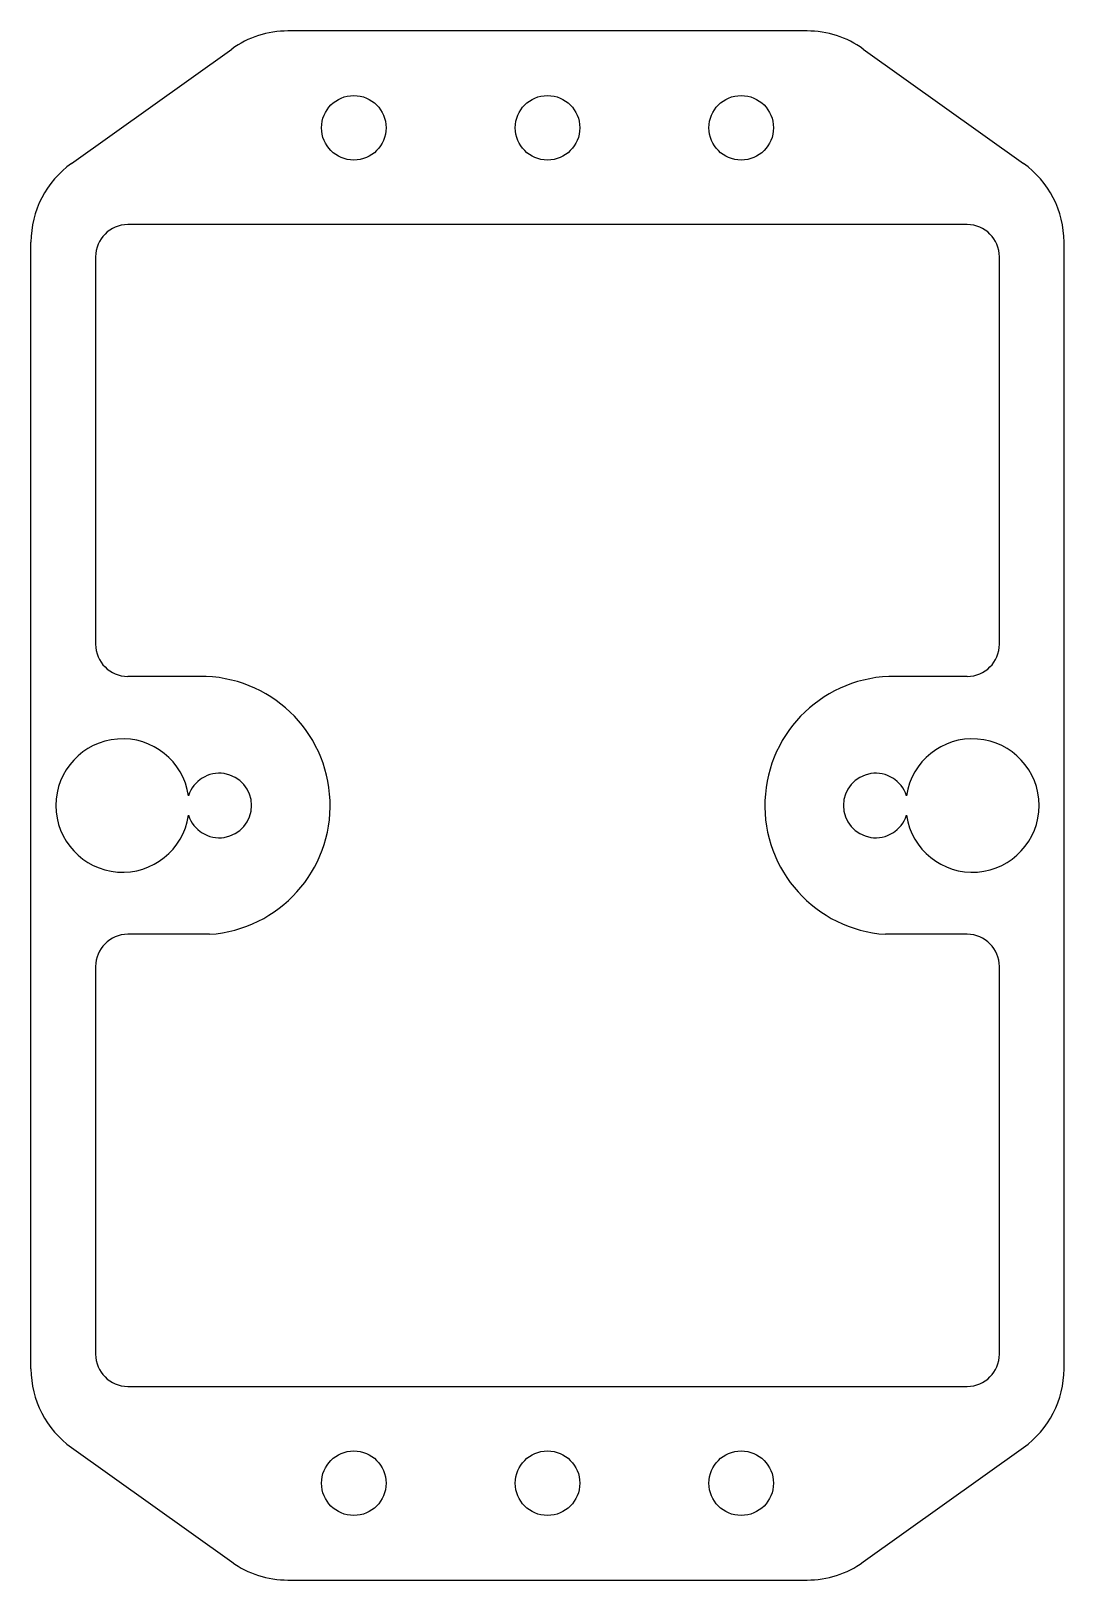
# Model space of a CAD drawing. Header units: millimetres. Extents: x 13.1 to 61.1, y 219.9 to 291.9.
import ezdxf

# ---------------------------------------------------------------- set-up
doc = ezdxf.new("R2010")
doc.units = ezdxf.units.MM
doc.layers.add('Default', color=7, linetype='Continuous')

msp = doc.modelspace()

# ---------------------------------------------------------------- linework, layer by layer
at = {"layer": 'Default', "color": 7, "linetype": 'Continuous'}
for p, q in [((49.191, 291.913), (25.075, 291.913)), ((15.017, 285.759), (22.459, 291.075)), ((51.806, 291.075), (59.248, 285.759)), ((56.633, 282.913), (17.633, 282.913)), ((13.133, 229.73), (13.133, 282.098)), ((61.133, 229.73), (61.133, 282.098)), ((16.133, 281.413), (16.133, 263.413)), ((58.133, 263.413), (58.133, 281.413)), ((21.093, 261.913), (17.633, 261.913)), ((56.633, 261.913), (53.172, 261.913)), ((21.433, 249.927), (17.633, 249.927)), ((56.633, 249.927), (52.833, 249.927)), ((16.133, 248.427), (16.133, 230.414)), ((58.133, 230.414), (58.133, 248.427)), ((17.633, 228.914), (56.633, 228.914)), ((15.017, 226.068), (22.459, 220.752)), ((51.806, 220.752), (59.248, 226.068)), ((25.075, 219.914), (49.191, 219.914))]:
    msp.add_line(p, q, dxfattribs=at)
for centre in [(28.133, 287.414), (37.133, 287.414), (46.133, 287.414), (28.133, 224.414), (37.133, 224.414), (46.133, 224.414)]:
    msp.add_circle(centre, 1.5, dxfattribs=at)
for centre, radius, start, end in [((25.075, 287.413), 4.5, 90, 125.53768), ((49.191, 287.413), 4.5, 54.46232, 90), ((17.633, 282.098), 4.5, 125.53768, 180), ((56.633, 282.098), 4.5, 0, 54.46232), ((17.633, 281.413), 1.5, 90, 180), ((56.633, 281.413), 1.5, 0, 90), ((17.633, 263.413), 1.5, 180, 270), ((56.633, 263.413), 1.5, 270, 360), ((21.033, 255.914), 6, 273.82474, 90.57791), ((53.233, 255.914), 6, 89.42209, 266.17526), ((17.388, 255.913), 3.1, 8.46369, 351.54409), ((56.878, 255.913), 3.1, 188.46627, 171.52595), ((21.883, 255.914), 1.5, 197.70421, 162.30357), ((52.383, 255.914), 1.5, 17.71867, 342.27355), ((17.633, 248.427), 1.5, 90, 180), ((56.633, 248.427), 1.5, 0, 90), ((17.633, 230.414), 1.5, 180, 270), ((56.633, 230.414), 1.5, 270, 0), ((17.633, 229.73), 4.5, 180, 234.46232), ((56.633, 229.73), 4.5, 305.53768, 0), ((25.075, 224.414), 4.5, 234.46232, 270), ((49.191, 224.414), 4.5, 270, 305.53768)]:
    msp.add_arc(centre, radius, start, end, dxfattribs=at)

doc.saveas('drawing.dxf')
